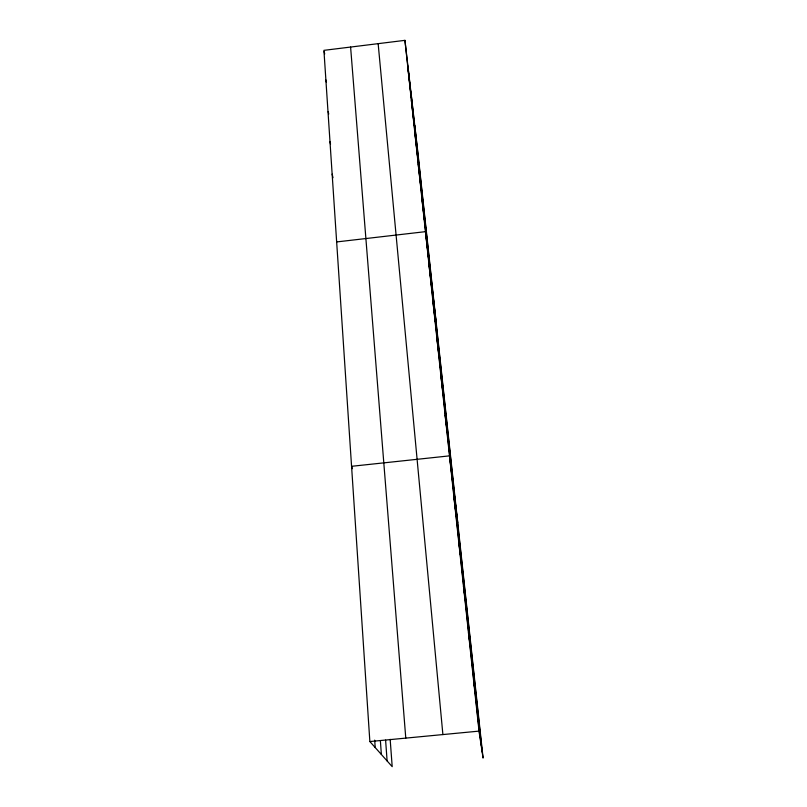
<?xml version="1.0" encoding="UTF-8"?>
<svg xmlns="http://www.w3.org/2000/svg" width="807" height="807" viewBox="0 0 807 807"><rect width="100%" height="100%" fill="white"/><g stroke="black" fill="none" stroke-linecap="round" stroke-linejoin="round"><path stroke-width="1.21" d="M404.943 40.35L479.025 731.122L483.08 758.076L417.774 151.575L404.943 40.35L323.92 50.347L369.858 741.542L392.192 766.65L390.164 739.313M336.66 241.929L425.46 231.659L436.436 324.949M369.858 741.542L479.025 731.122M352.407 468.665L351.57 466.305L449.509 455.864L457.74 522.775M332.151 174.141L333.019 177.762M330.002 141.78L330.547 144.15M328.187 111.608L328.731 114.029M325.887 79.933L326.411 82.294M324.182 51.557L324.696 53.978M473.648 680.977L474.819 689.309M468.464 632.658L469.815 642.725M463.47 586.084L464.983 597.755M458.648 541.144L460.323 554.308M453.998 497.768L455.814 512.314M445.161 415.363L447.239 432.391M436.9 338.315L439.19 357.471M440.965 376.203L443.154 394.33M429.153 266.088L431.634 287.09M432.966 301.626L435.356 321.741M411.368 100.3L414.233 124.954M414.737 131.642L417.532 155.67M418.197 163.952L420.921 187.305M421.768 197.271L424.421 219.887M408.11 69.886L411.025 95.125M414.758 125.398L482.152 751.942M411.409 96.426L481.113 745.012M407.918 66.124L479.994 737.578M378.15 43.659L442.892 734.572M350.601 47.058L405.78 738.112M385.605 740.13L387.108 760.94M380.39 740.765L381.358 754.474M374.7 740.13L375.205 747.554"/></g></svg>
